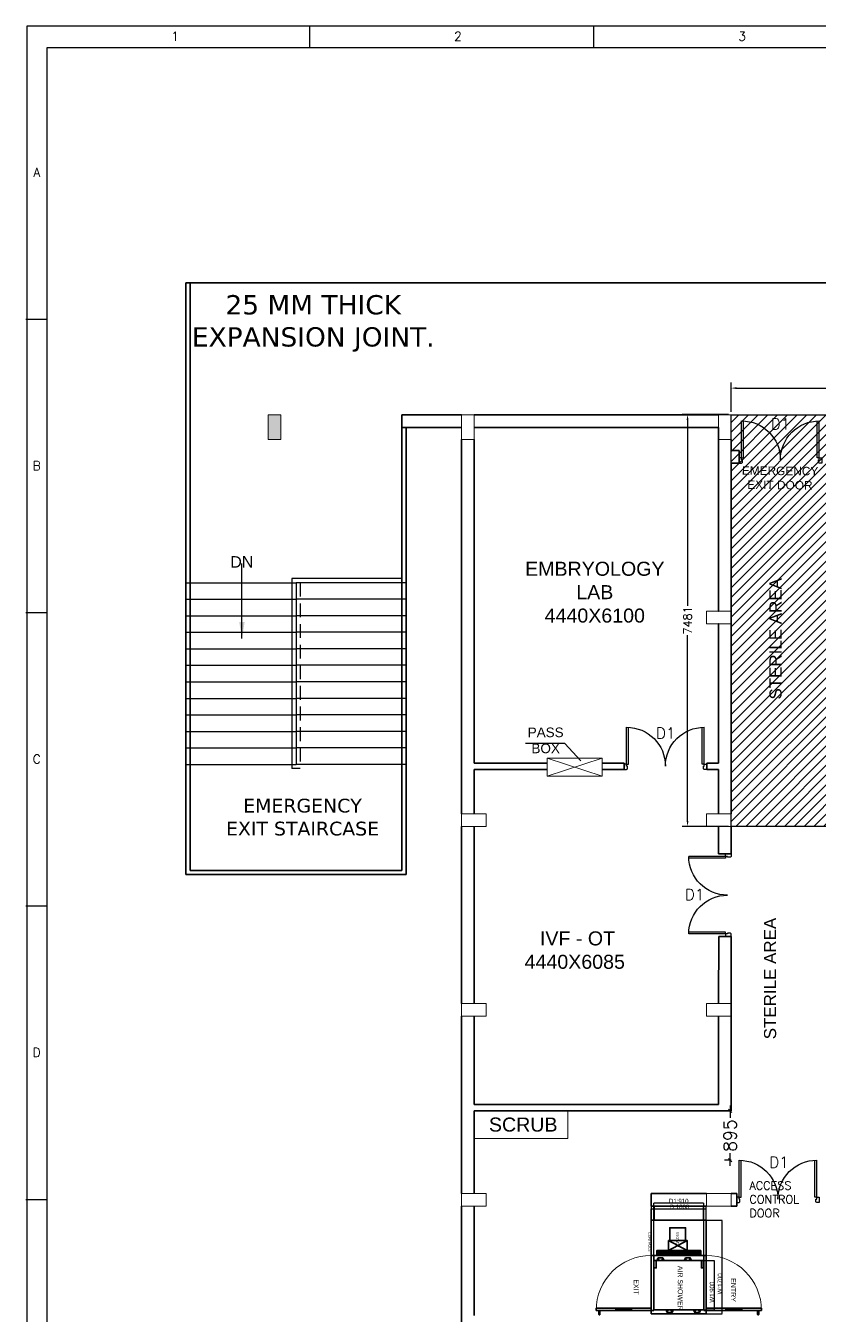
# Model space of a CAD drawing. Extents: x 2733443 to 3206532, y -1516114 to -1264405.
# Drawn here: x 2850657 to 2865074, y -1370105 to -1346682 of the extents above; entities that cross this region are included whole.
import ezdxf
from ezdxf.enums import TextEntityAlignment as Align

# ---------------------------------------------------------------- set-up
doc = ezdxf.new("R2010")
doc.units = 0
doc.header["$MEASUREMENT"] = 0
doc.linetypes.add('1', pattern=[0, 0, 0])
doc.linetypes.add('DASHED', pattern=[0.75, 0.5, -0.25])
doc.layers.get('0').update_dxf_attribs({"color": 250, "linetype": '1'})
for name, color, linetype, lineweight in [('AIR SHOWER', 7, 'Continuous', 35), ('Column', 162, 'Continuous', 13), ('WALL', 7, '1', 35), ('WIN', 151, 'Continuous', 9)]:
    doc.layers.add(name, color=color, linetype=linetype, lineweight=lineweight)
for name, color, linetype in [('DADO', 10, '1'), ('DOOR', 40, 'Continuous'), ('HS', 251, '1'), ('stairscas', 7, 'Continuous'), ('TEXT', 5, '1'), ('TITLE', 7, 'Continuous')]:
    doc.layers.add(name, color=color, linetype=linetype)
doc.styles.add('ARI', font='arial.ttf')
doc.styles.add('ARIAL', font='arial.ttf')
doc.styles.add('MSK', font='g13f12w.shx')
doc.styles.add('ROMANS', font='romans.shx')
doc.dimstyles.new('BIGDFD', dxfattribs={"dimtxt": 8, "dimasz": 4, "dimexe": 1, "dimexo": 2, "dimtad": 1, "dimlfac": 10, "dimtxsty": 'Standard', "dimcen": 2.5, "dimclrd": 5, "dimclre": 3, "dimclrt": 1, "dimadec": 0, "dimazin": 0, "dimtfac": 1, "dimtmove": 0, "dimatfit": 3, "dimfxl": 1, "dimarcsym": 0})
doc.dimstyles.new('BIGDFD$0', dxfattribs={"dimtxt": 8, "dimasz": 4, "dimexe": 1, "dimexo": 2, "dimtad": 1, "dimlfac": 10, "dimtxsty": 'Standard', "dimcen": 2.5, "dimclrd": 5, "dimclre": 3, "dimclrt": 1, "dimadec": 0, "dimazin": 0, "dimtfac": 1, "dimtmove": 0, "dimatfit": 3, "dimfxl": 1, "dimarcsym": 0})
doc.dimstyles.new('Measurements', dxfattribs={"dimscale": 0, "dimtxt": 150, "dimasz": 100, "dimexe": 100, "dimexo": 50, "dimgap": 25, "dimtad": 0, "dimdec": 0, "dimzin": 0, "dimdsep": 46, "dimtxsty": 'ROMANS', "dimcen": 10, "dimdle": 100, "dimclrd": 256, "dimclre": 256, "dimclrt": 5, "dimadec": 0, "dimazin": 0, "dimtfac": 1, "dimtdec": 0, "dimtofl": 0, "dimtmove": 1, "dimatfit": 3, "dimfxl": 1, "dimfrac": 2, "dimtolj": 1, "dimtzin": 0, "dimarcsym": 0})
doc.dimstyles.new('MM', dxfattribs={"dimscale": 0, "dimtxt": 230, "dimasz": 60, "dimexe": 100, "dimexo": 0.0625, "dimgap": 25, "dimtad": 0, "dimdec": 0, "dimzin": 0, "dimdsep": 46, "dimtxsty": 'ROMANS', "dimblk": 'OBLIQUE', "dimcen": 0.09, "dimdle": 100, "dimclrd": 5, "dimclre": 5, "dimclrt": 6, "dimadec": 0, "dimazin": 0, "dimtfac": 1, "dimtdec": 0, "dimtofl": 0, "dimtmove": 1, "dimatfit": 3, "dimfxl": 1, "dimfrac": 2, "dimtolj": 1, "dimtzin": 0, "dimarcsym": 0})
doc.dimstyles.new('TEXT', dxfattribs={"dimscale": 0, "dimtxt": 500, "dimasz": 100, "dimexe": 75, "dimexo": 100, "dimgap": 50, "dimtad": 0, "dimdec": 0, "dimzin": 0, "dimdsep": 46, "dimtxsty": 'ARIAL', "dimblk": 'OBLIQUE', "dimcen": 0.09, "dimdle": 100, "dimclrd": 256, "dimclre": 256, "dimclrt": 6, "dimadec": 0, "dimazin": 0, "dimtfac": 1, "dimtdec": 0, "dimtofl": 0, "dimtmove": 2, "dimatfit": 3, "dimfxl": 1, "dimfrac": 2, "dimtolj": 1, "dimtzin": 0, "dimarcsym": 0})

# ---------------------------------------------------------------- blocks, each defined once
blk = doc.blocks.new('_Oblique')
at = {"color": 0, "linetype": 'ByBlock', "lineweight": -2}
blk.add_line((-0.5, -0.5), (0.5, 0.5), dxfattribs=at)
blk = doc.blocks.new('A$C1BA14061')
at = {"layer": 'TITLE', "color": 7}
for p, q in [((0, 0), (203982, 0)), ((0, -140464), (0, 0)), ((16920, -1290), (16920, 0)), ((33925, -1290), (33925, 0))]:
    blk.add_line(p, q, dxfattribs=at)
at = {"layer": 'TITLE'}
for p, q in [((1204, -1290), (202692, -1290)), ((1204, -139174), (1204, -1290))]:
    blk.add_line(p, q, dxfattribs=at)
at = {"layer": 'TITLE', "color": 0}
for p, q in [((-86, -17558), (1204, -17558)), ((-86, -35116), (1204, -35116)), ((-86, -52674), (1204, -52674)), ((-86, -70232), (1204, -70232))]:
    blk.add_line(p, q, dxfattribs=at)
at = {"layer": 'TITLE', "color": 7, "style": 'ROMANS', "width": 1}
for s, p in [('1', (8852, -626)), ('2', (25785, -626)), ('3', (42791, -626))]:
    blk.add_text(s, height=535, dxfattribs=at).set_placement(p, align=Align.MIDDLE)
at = {"layer": 'TITLE', "color": 0, "style": 'ROMANS', "width": 1}
for s, p in [('A', (573, -8765)), ('B', (573, -26323)), ('C', (573, -43881)), ('D', (573, -61439))]:
    blk.add_text(s, height=535, dxfattribs=at).set_placement(p, align=Align.MIDDLE)
blk = doc.blocks.new('ddoor')
at = {"layer": 'DOOR', "lineweight": 25}
for p, q in [((50, 0), (-50, 0)), ((-50, 0), (-50, -45)), ((50, -45), (50, 0)), ((-50, -45), (-47, -45)), ((-35, -60), (-35, -57)), ((-35, -60), (15, -60)), ((15, -60), (15, -45)), ((15, -45), (50, -45)), ((50, -45), (720, -45)), ((50, -45), (50, -80)), ((50, -80), (720, -80)), ((-50, -1500), (-50, -1455)), ((-50, -1455), (-47, -1455)), ((50, -1500), (-50, -1500)), ((50, -1500), (-50, -1500)), ((-35, -1440), (-35, -1442)), ((-35, -1440), (15, -1440)), ((15, -1440), (15, -1455)), ((15, -1455), (50, -1455)), ((50, -1420), (720, -1420)), ((50, -1455), (50, -1420)), ((50, -1455), (720, -1455)), ((50, -1455), (50, -1500))]:
    blk.add_line(p, q, dxfattribs=at)
for centre, start, end in [((-35, -45), 180, 270), ((-35, -1455), 90, 180)]:
    blk.add_arc(centre, 12.5, start, end, dxfattribs=at)
at = {"layer": 'DOOR', "color": 146, "lineweight": 25, "true_color": 0x105689}
for centre, start, end in [((15, -45), 270, 0), ((15, -1455), 0, 90)]:
    blk.add_arc(centre, 705, start, end, dxfattribs=at)
blk = doc.blocks.new('*D76')
at = {"layer": 'AIR SHOWER', "color": 3, "lineweight": -2, "transparency": 16777216}
for p, q in [((2862979, -1369109), (2863168, -1369109)), ((2862979, -1370009), (2863168, -1370009))]:
    blk.add_line(p, q, dxfattribs=at)
at = {"layer": 'AIR SHOWER', "color": 5, "lineweight": -2, "transparency": 16777216}
blk.add_line((2863167, -1369113), (2863167, -1370005), dxfattribs=at)
at = {"layer": 'AIR SHOWER', "color": 5, "transparency": 16777216}
for points in [[(2863166, -1369113), (2863167, -1369113), (2863167, -1369109)], [(2863166, -1370005), (2863167, -1370005), (2863167, -1370009)]]:
    blk.add_solid(points, dxfattribs=at)
at = {"layer": 'Defpoints', "color": 0, "transparency": 16777216}
for p in [(2862977, -1369109), (2862977, -1370009), (2863167, -1370009)]:
    blk.add_point(p, dxfattribs=at)
at = {"layer": 'AIR SHOWER', "color": 1, "transparency": 16777216, "insert": (2863126, -1369686), "char_height": 80, "attachment_point": 5, "rotation": 90}
blk.add_mtext('W1:900', dxfattribs=at)
blk = doc.blocks.new('*D77')
at = {"layer": 'AIR SHOWER', "color": 3, "lineweight": -2, "transparency": 16777216}
for p, q in [((2863024, -1368381), (2863312, -1368381)), ((2863024, -1370081), (2863312, -1370081))]:
    blk.add_line(p, q, dxfattribs=at)
at = {"layer": 'AIR SHOWER', "color": 5, "lineweight": -2, "transparency": 16777216}
blk.add_line((2863311, -1370077), (2863311, -1368385), dxfattribs=at)
at = {"layer": 'AIR SHOWER', "color": 5, "transparency": 16777216}
for points in [[(2863310, -1368385), (2863312, -1368385), (2863311, -1368381)], [(2863310, -1370077), (2863312, -1370077), (2863311, -1370081)]]:
    blk.add_solid(points, dxfattribs=at)
at = {"layer": 'Defpoints', "color": 0, "transparency": 16777216}
for p in [(2863022, -1368381), (2863311, -1368381), (2863022, -1370081)]:
    blk.add_point(p, dxfattribs=at)
at = {"layer": 'AIR SHOWER', "color": 1, "transparency": 16777216, "insert": (2863270, -1369535), "char_height": 80, "attachment_point": 5, "rotation": 90}
blk.add_mtext('W:1700', dxfattribs=at)
blk = doc.blocks.new('nolllw new')
for p, q in [((-139, 14), (-138, 15)), ((-124, 16), (-137, 16)), ((-123, 15), (-107, -15)), ((-113, 14), (-3, 14)), ((8, 15), (-8, -15)), ((9, 16), (22, 16)), ((23, 14), (23, 16)), ((23, 14), (23, 15)), ((-100, -16), (-106, -16)), ((-15, -16), (-9, -16))]:
    blk.add_line(p, q)
at = {"color": 19}
for p, q in [((-124, 16), (-58, 16)), ((9, 16), (-58, 16)), ((-100, -34), (-15, -34))]:
    blk.add_line(p, q, dxfattribs=at)
at = {"color": 1}
for p, q in [((-75, 15), (-75, 11)), ((-41, 15), (-41, 11)), ((-100, -27), (-100, -34)), ((-15, -27), (-15, -34))]:
    blk.add_line(p, q, dxfattribs=at)
at = {"color": 3}
for p, q in [((-113, -5), (-113, -13)), ((-110, -16), (-110, -16)), ((-109, -17), (-101, -34)), ((-100, -34), (-100, -34)), ((-15, -34), (-15, -34)), ((-7, -17), (-14, -34)), ((-6, -16), (-5, -16)), ((-2, -5), (-2, -13))]:
    blk.add_line(p, q, dxfattribs=at)
for centre, radius, start, end in [((-137, 15), 1, 90, 159.381), ((-124, 15), 1, 27.8597, 90), ((9, 15), 1, 90, 152.1403), ((22, 15), 1, 20.619, 90), ((-106, -15), 1, 207.8597, 270), ((-100, -15), 1, 270, 343.3261), ((-61, -27), 40.2, 161.5212, 163.3261), ((-54, -27), 40.2, 16.6739, 18.4788), ((-15, -15), 1, 196.6739, 270), ((-9, -15), 1, 270, 332.1403)]:
    blk.add_arc(centre, radius, start, end)
at = {"color": 1}
for centre, radius, start, end in [((-61, -27), 39.2, 111.5891, 180), ((-74, 15), 0.396, 106.6984, 167.5275), ((-76, 11), 1, 291.5891, 0), ((-41, 15), 0.396, 12.4725, 73.3016), ((-40, 11), 1, 180, 248.4109), ((-54, -27), 39.2, 0, 68.4109)]:
    blk.add_arc(centre, radius, start, end, dxfattribs=at)
at = {"color": 3}
for centre, radius, start, end in [((-110, -13), 3, 180, 270), ((-110, -17), 1, 24.7129, 90), ((-100, -34), 0.5, 204.7129, 270), ((-15, -34), 0.5, 270, 335.2871), ((-6, -17), 1, 90, 155.2871), ((-5, -13), 3, 270, 0)]:
    blk.add_arc(centre, radius, start, end, dxfattribs=at)
blk = doc.blocks.new('*D78')
at = {"layer": 'AIR SHOWER', "color": 3, "lineweight": -2, "transparency": 16777216}
for p, q in [((2862022, -1368379), (2862022, -1368175)), ((2863022, -1368379), (2863022, -1368175))]:
    blk.add_line(p, q, dxfattribs=at)
at = {"layer": 'AIR SHOWER', "color": 5, "lineweight": -2, "transparency": 16777216}
blk.add_line((2862026, -1368176), (2863018, -1368176), dxfattribs=at)
at = {"layer": 'AIR SHOWER', "color": 5, "transparency": 16777216}
for points in [[(2862026, -1368176), (2862026, -1368177), (2862022, -1368176)], [(2863018, -1368176), (2863018, -1368177), (2863022, -1368176)]]:
    blk.add_solid(points, dxfattribs=at)
at = {"layer": 'Defpoints', "color": 0, "transparency": 16777216}
for p in [(2862022, -1368381), (2863022, -1368176), (2863022, -1368381)]:
    blk.add_point(p, dxfattribs=at)
at = {"layer": 'AIR SHOWER', "color": 1, "lineweight": 0, "transparency": 16777216, "insert": (2862536, -1368136), "char_height": 80, "width": 377.22, "attachment_point": 5}
blk.add_mtext('D:1000', dxfattribs=at)
blk = doc.blocks.new('*D79')
at = {"layer": 'AIR SHOWER', "color": 3, "lineweight": -2, "transparency": 16777216}
for p, q in [((2862067, -1369107), (2862067, -1368071)), ((2862977, -1369107), (2862977, -1368071))]:
    blk.add_line(p, q, dxfattribs=at)
at = {"layer": 'AIR SHOWER', "color": 5, "lineweight": -2, "transparency": 16777216}
blk.add_line((2862973, -1368072), (2862071, -1368072), dxfattribs=at)
at = {"layer": 'AIR SHOWER', "color": 5, "transparency": 16777216}
for points in [[(2862071, -1368071), (2862071, -1368072), (2862067, -1368072)], [(2862973, -1368071), (2862973, -1368072), (2862977, -1368072)]]:
    blk.add_solid(points, dxfattribs=at)
at = {"layer": 'Defpoints', "color": 0, "transparency": 16777216}
for p in [(2862067, -1368072), (2862067, -1369109), (2862977, -1369109)]:
    blk.add_point(p, dxfattribs=at)
at = {"layer": 'AIR SHOWER', "color": 1, "lineweight": 0, "transparency": 16777216, "insert": (2862522, -1368031), "char_height": 80, "attachment_point": 5}
blk.add_mtext('D1:910', dxfattribs=at)
blk = doc.blocks.new('*D80')
at = {"layer": 'Defpoints', "color": 0, "transparency": 16777216}
for p in [(2863474, -1366395), (2863454, -1367290), (2863474, -1367290)]:
    blk.add_point(p, dxfattribs=at)
at = {"layer": 'TEXT', "color": 5, "lineweight": -2, "transparency": 16777216}
for p, q in [((2863474, -1366395), (2863354, -1366395)), ((2863454, -1366295), (2863454, -1366522)), ((2863454, -1367390), (2863454, -1367163)), ((2863474, -1367290), (2863354, -1367290))]:
    blk.add_line(p, q, dxfattribs=at)
at = {"layer": 'TEXT', "color": 5, "lineweight": -2, "transparency": 16777216, "xscale": 60, "yscale": 60, "zscale": 60}
for p, rotation in [((2863454, -1366395), 90), ((2863454, -1367290), 270)]:
    blk.add_blockref('_Oblique', p, dxfattribs=dict(at, rotation=rotation))
at = {"layer": 'TEXT', "color": 6, "transparency": 16777216, "insert": (2863454, -1366842), "char_height": 230, "attachment_point": 5, "rotation": 90, "style": 'ROMANS'}
blk.add_mtext('\\A1;895', dxfattribs=at)
blk = doc.blocks.new('*D171')
at = {"layer": 'DADO', "lineweight": -2, "transparency": 16777216}
for p, q in [((2863474, -1353694), (2863474, -1353164)), ((2875649, -1353700), (2875649, -1353164)), ((2863574, -1353264), (2869212, -1353264)), ((2875549, -1353264), (2869912, -1353264))]:
    blk.add_line(p, q, dxfattribs=at)
at = {"layer": 'DADO', "transparency": 16777216}
for points in [[(2863574, -1353247), (2863574, -1353281), (2863474, -1353264)], [(2875549, -1353247), (2875549, -1353281), (2875649, -1353264)]]:
    blk.add_solid(points, dxfattribs=at)
at = {"layer": 'Defpoints', "color": 0, "transparency": 16777216}
for p in [(2875649, -1353264), (2863474, -1353744), (2875649, -1353750)]:
    blk.add_point(p, dxfattribs=at)
at = {"layer": 'DADO', "color": 5, "transparency": 16777216, "insert": (2869562, -1353264), "char_height": 150, "attachment_point": 5, "style": 'ROMANS'}
blk.add_mtext('\\A1;12175', dxfattribs=at)
blk = doc.blocks.new('*D174')
at = {"layer": 'DADO', "lineweight": -2, "transparency": 16777216}
for p, q in [((2863424, -1353744), (2862582, -1353744)), ((2862682, -1353844), (2862682, -1357217)), ((2862682, -1361125), (2862682, -1357752)), ((2863424, -1361225), (2862582, -1361225))]:
    blk.add_line(p, q, dxfattribs=at)
at = {"layer": 'DADO', "transparency": 16777216}
for points in [[(2862665, -1353844), (2862699, -1353844), (2862682, -1353744)], [(2862665, -1361125), (2862699, -1361125), (2862682, -1361225)]]:
    blk.add_solid(points, dxfattribs=at)
at = {"layer": 'Defpoints', "color": 0, "transparency": 16777216}
for p in [(2863474, -1353744), (2862682, -1361225), (2863474, -1361225)]:
    blk.add_point(p, dxfattribs=at)
at = {"layer": 'DADO', "color": 5, "transparency": 16777216, "insert": (2862682, -1357484), "char_height": 150, "attachment_point": 5, "rotation": 90, "style": 'ROMANS'}
blk.add_mtext('\\A1;7481', dxfattribs=at)

msp = doc.modelspace()

# ---------------------------------------------------------------- hatches: boundary and pattern name
at = {"layer": 'AIR SHOWER'}
h = msp.add_hatch(dxfattribs=at)
h.set_pattern_fill('ANSI37', color=256, scale=2.4, angle=450, style=0)
h.set_pattern_definition([(315, (2912726.288, -1003214.127), (5.38815367, 5.38815367), []), (45, (2912726.288, -1003214.127), (-5.38815367, 5.38815367), [])])
h.paths.add_polyline_path([(2862121.2726, -1369018.8201), (2862121.2726, -1368930.406), (2862918.1467, -1368930.406), (2862918.1467, -1369018.8201)])
h = msp.add_hatch(dxfattribs=at)
h.set_pattern_fill('ANSI37', color=256, scale=2.4, angle=450, style=0)
h.set_pattern_definition([(315, (2896886.356, -841334.607), (5.38815367, 5.38815367), []), (45, (2896886.356, -841334.607), (-5.38815367, 5.38815367), [])])
h.paths.add_polyline_path([(2862915.4061, -1368930.406), (2862915.4061, -1369018.8201), (2862843.1629, -1369018.8201), (2862843.1629, -1368930.406)])
at = {"layer": 'DADO', "transparency": 33554559}
h = msp.add_hatch(dxfattribs=at)
h.set_pattern_fill('ANSI31', scale=1000)
h.paths.add_polyline_path([(2884357.8086, -1353749.7761), (2893024.4852, -1353749.7761), (2893024.4852, -1359009.7761), (2884357.8086, -1359009.7761)])
h.paths.add_polyline_path([(2863474.4852, -1353749.7761), (2875649.4852, -1353749.7761), (2875649.4852, -1359009.7761), (2865504.4852, -1359009.7761), (2865504.4852, -1361224.7761), (2863474.4852, -1361224.7761)])
at = {"layer": 'HS', "lineweight": 0}
msp.add_hatch(color=251, dxfattribs=at).paths.add_polyline_path([(2855059.4011, -1353749.7761), (2855059.4011, -1354199.7761), (2855289.4011, -1354199.7761), (2855289.4011, -1353749.7761)])

# ---------------------------------------------------------------- linework, layer by layer
for p, q in [((2862022.4852, -1368124.7761), (2862022.4852, -1368381.1707)), ((2862072.4852, -1368124.7761), (2862072.4852, -1368381.1707)), ((2862972.4852, -1368381.1707), (2862972.4852, -1368124.7761)), ((2863022.4852, -1368381.1707), (2863022.4852, -1368124.7761)), ((2863022.4852, -1370081.1707), (2862922.4852, -1370081.1707))]:
    msp.add_line(p, q)
at = {"layer": 'AIR SHOWER'}
for p, q in [((2862022.4852, -1368381.1707), (2863022.4852, -1368381.1707)), ((2862022.4852, -1368381.1707), (2862022.4852, -1370081.1707)), ((2863022.4852, -1368381.1707), (2863022.4852, -1370081.1707)), ((2862677.6897, -1368930.406), (2862338.4432, -1368749.5806)), ((2862338.4432, -1368930.406), (2862677.6897, -1368749.5806)), ((2862067.4852, -1369018.8201), (2862022.4852, -1369018.8201)), ((2862022.4852, -1369018.8201), (2863022.4852, -1369018.8201)), ((2862067.4852, -1369018.8201), (2862067.4852, -1370021.1707)), ((2863022.4852, -1369018.8201), (2862977.4852, -1369018.8201)), ((2862977.4852, -1369018.8201), (2862977.4852, -1370021.1707)), ((2862977.4852, -1369108.8201), (2862067.4852, -1369108.8201)), ((2862977.4852, -1369108.8201), (2862977.4852, -1370021.1707)), ((2862022.4852, -1369976.1707), (2861020.1346, -1369976.1707)), ((2861020.1346, -1370021.1707), (2861020.1346, -1369976.1707)), ((2861020.1346, -1370021.1707), (2862022.4852, -1370021.1707)), ((2861070.6346, -1370091.6707), (2861070.6346, -1370021.1707)), ((2861089.6346, -1370091.6707), (2861089.6346, -1370021.1707)), ((2861366.8152, -1369976.1707), (2861366.8152, -1369982.1707)), ((2861676.8152, -1369982.1707), (2861366.8152, -1369982.1707)), ((2861366.8152, -1370015.1707), (2861676.8152, -1370015.1707)), ((2861366.8152, -1370015.1707), (2861366.8152, -1370021.1707)), ((2861381.8152, -1369982.1707), (2861381.8152, -1370015.1707)), ((2861661.8152, -1369982.1707), (2861661.8152, -1370015.1707)), ((2861676.8152, -1369976.1707), (2861676.8152, -1369982.1707)), ((2861676.8152, -1370015.1707), (2861676.8152, -1370021.1707)), ((2862022.4852, -1370021.1707), (2862067.4852, -1370021.1707)), ((2862977.4852, -1370008.8201), (2862067.4852, -1370008.8201)), ((2862977.4852, -1370008.8201), (2862067.4852, -1370008.8201)), ((2863022.4852, -1370021.1707), (2862977.4852, -1370021.1707)), ((2863022.4852, -1369976.1707), (2864024.8359, -1369976.1707)), ((2864024.8359, -1370021.1707), (2863022.4852, -1370021.1707)), ((2863368.1552, -1369976.1707), (2863368.1552, -1369982.1707)), ((2863368.1552, -1369982.1707), (2863678.1552, -1369982.1707)), ((2863678.1552, -1370015.1707), (2863368.1552, -1370015.1707)), ((2863368.1552, -1370015.1707), (2863368.1552, -1370021.1707)), ((2863383.1552, -1369982.1707), (2863383.1552, -1370015.1707)), ((2863663.1552, -1369982.1707), (2863663.1552, -1370015.1707)), ((2863678.1552, -1369976.1707), (2863678.1552, -1369982.1707)), ((2863678.1552, -1370015.1707), (2863678.1552, -1370021.1707)), ((2863955.3359, -1370091.6707), (2863955.3359, -1370021.1707)), ((2863974.3359, -1370091.6707), (2863974.3359, -1370021.1707)), ((2864024.8359, -1370021.1707), (2864024.8359, -1369976.1707)), ((2862022.4852, -1370081.1707), (2863022.4852, -1370081.1707)), ((2862022.4852, -1370081.1707), (2863022.4852, -1370081.1707))]:
    msp.add_line(p, q, dxfattribs=at)
for points in [[(2862645.0462, -1368749.5806), (2862645.0462, -1368517.2081), (2862358.6717, -1368517.2081), (2862358.6717, -1368749.5806)], [(2862677.6897, -1368930.406), (2862677.6897, -1368749.5806), (2862338.4432, -1368749.5806), (2862338.4432, -1368930.406)], [(2862921.1212, -1369018.8201), (2862921.1212, -1368930.406), (2862121.2726, -1368930.406), (2862121.2726, -1369018.8201)], [(2862067.4852, -1369245.4481), (2862067.4852, -1369108.8201), (2862111.9704, -1369108.8201), (2862111.9704, -1369245.4481)], [(2862071.4959, -1369127.6031), (2862071.4959, -1369233.5958), (2862067.4852, -1369233.5958), (2862067.4852, -1369127.6031)], [(2862977.4852, -1369245.4481), (2862977.4852, -1369108.8201), (2862933, -1369108.8201), (2862933, -1369245.4481)], [(2862973.4745, -1369127.6031), (2862973.4745, -1369233.5958), (2862977.4852, -1369233.5958), (2862977.4852, -1369127.6031)]]:
    msp.add_lwpolyline(points, close=True, dxfattribs=at)
at = {"layer": 'AIR SHOWER', "lineweight": 0}
for centre, start, end in [((2862022.4852, -1370021.1707), 90, 180), ((2863022.4852, -1370021.1707), 0, 90)]:
    msp.add_arc(centre, 1002.3506, start, end, dxfattribs=at)
at = {"layer": 'AIR SHOWER'}
for centre in [(2861080.1346, -1370091.6707), (2863964.8359, -1370091.6707)]:
    msp.add_arc(centre, 9.5, 180, 0, dxfattribs=at)
at = {"layer": 'Column'}
for points in [[(2855059.4011, -1353749.7761), (2855289.4011, -1353749.7761), (2855289.4011, -1354199.7761), (2855059.4011, -1354199.7761)], [(2858574.5693, -1354199.7761), (2858804.5693, -1354199.7761), (2858804.5693, -1353749.7761), (2858574.5693, -1353749.7761)], [(2863244.4852, -1354199.7761), (2863474.4852, -1354199.7761), (2863474.4852, -1353749.7761), (2863244.4852, -1353749.7761)], [(2863474.4852, -1357314.7761), (2863474.4852, -1357544.7761), (2863024.4852, -1357544.7761), (2863024.4852, -1357314.7761)], [(2859024.5693, -1360994.7761), (2859024.5693, -1361224.7761), (2858574.5693, -1361224.7761), (2858574.5693, -1360994.7761)], [(2863474.4852, -1360994.7761), (2863474.4852, -1361224.7761), (2863024.4852, -1361224.7761), (2863024.4852, -1360994.7761)], [(2858574.5693, -1364444.7761), (2858574.5693, -1364674.7761), (2859024.5693, -1364674.7761), (2859024.5693, -1364444.7761)], [(2863024.4852, -1364444.7761), (2863024.4852, -1364674.7761), (2863474.4852, -1364674.7761), (2863474.4852, -1364444.7761)], [(2859024.5693, -1367894.7761), (2859024.5693, -1368124.7761), (2858574.5693, -1368124.7761), (2858574.5693, -1367894.7761)], [(2863474.4852, -1367894.7761), (2863474.4852, -1368124.7761), (2863024.4852, -1368124.7761), (2863024.4852, -1367894.7761)]]:
    msp.add_lwpolyline(points, close=True, dxfattribs=at)
at = {"layer": 'DADO', "color": 240, "true_color": 0xed1f24}
msp.add_lwpolyline([(2863474.4852, -1353749.7761), (2875649.4852, -1353749.7761), (2875649.4852, -1359009.7761), (2865504.4852, -1359009.7761), (2865504.4852, -1361224.7761), (2863474.4852, -1361224.7761), (2863474.4852, -1353749.7761)], dxfattribs=at)
at = {"layer": 'stairscas', "color": 251, "linetype": 'Continuous'}
for p, q in [((2853566.9852, -1356799.7761), (2855566.9852, -1356799.7761)), ((2855491.9852, -1356724.7761), (2855491.9852, -1360174.7761)), ((2857491.9852, -1356724.7761), (2855491.9852, -1356724.7761)), ((2855566.9852, -1356799.7761), (2855566.9852, -1360099.7761)), ((2857491.9852, -1356799.7761), (2855566.9852, -1356799.7761)), ((2853566.9852, -1357099.7761), (2855566.9852, -1357099.7761)), ((2853566.9852, -1357399.7761), (2855566.9852, -1357399.7761)), ((2853566.9852, -1357699.7761), (2855566.9852, -1357699.7761)), ((2853566.9852, -1357999.7761), (2855566.9852, -1357999.7761)), ((2853566.9852, -1358299.7761), (2855566.9852, -1358299.7761)), ((2853566.9852, -1358599.7761), (2855566.9852, -1358599.7761)), ((2853566.9852, -1358899.7761), (2855566.9852, -1358899.7761)), ((2853566.9852, -1359199.7761), (2855566.9852, -1359199.7761)), ((2853566.9852, -1359499.7761), (2855566.9852, -1359499.7761)), ((2853566.9852, -1359799.7761), (2855566.9852, -1359799.7761)), ((2853566.9852, -1360099.7761), (2855566.9852, -1360099.7761))]:
    msp.add_line(p, q, dxfattribs=at)
at = {"layer": 'stairscas', "color": 251, "linetype": 'DASHED', "ltscale": 500}
for p, q in [((2855566.9852, -1356799.7761), (2855566.9852, -1360099.7761)), ((2855641.9852, -1356799.7761), (2855641.9852, -1360174.7761)), ((2855641.9852, -1360174.7761), (2855491.9852, -1360174.7761)), ((2855566.9852, -1360099.7761), (2855566.9852, -1360099.7761)), ((2855566.9852, -1360099.7761), (2855566.9852, -1360099.7761))]:
    msp.add_line(p, q, dxfattribs=at)
at = {"layer": 'stairscas', "color": 251, "ltscale": 500}
for p, q in [((2857566.9852, -1356799.7761), (2855566.9852, -1356799.7761)), ((2857566.9852, -1357099.7761), (2855566.9852, -1357099.7761)), ((2857566.9852, -1357399.7761), (2855566.9852, -1357399.7761)), ((2857566.9852, -1357699.7761), (2855566.9852, -1357699.7761)), ((2857566.9852, -1357999.7761), (2855566.9852, -1357999.7761)), ((2857566.9852, -1358299.7761), (2855566.9852, -1358299.7761)), ((2857566.9852, -1358599.7761), (2855566.9852, -1358599.7761)), ((2857566.9852, -1358899.7761), (2855566.9852, -1358899.7761)), ((2857566.9852, -1359199.7761), (2855566.9852, -1359199.7761)), ((2857566.9852, -1359499.7761), (2855566.9852, -1359499.7761)), ((2857566.9852, -1359799.7761), (2855566.9852, -1359799.7761)), ((2857566.9852, -1360099.7761), (2855566.9852, -1360099.7761))]:
    msp.add_line(p, q, dxfattribs=at)
at = {"layer": 'WALL', "color": 251, "linetype": 'Continuous'}
for p, q in [((2853566.9852, -1351349.7761), (2853566.9852, -1362099.7761)), ((2853641.9852, -1351349.7761), (2853641.9852, -1362024.7761)), ((2857491.9852, -1353979.7761), (2857491.9852, -1362024.7761, 0)), ((2857491.9852, -1353979.7761), (2857491.9852, -1362024.7761, 0)), ((2857566.9852, -1353979.7761), (2857566.9852, -1362099.7761, 0)), ((2857566.9852, -1353979.7761), (2857566.9852, -1362099.7761, 0)), ((2853641.9852, -1362024.7761), (2857491.9852, -1362024.7761)), ((2853566.9852, -1362099.7761), (2857566.9852, -1362099.7761))]:
    msp.add_line(p, q, dxfattribs=at)
at = {"layer": 'WALL', "color": 251}
for p, q in [((2899724.4011, -1351349.7761), (2853566.9852, -1351349.7761)), ((2853641.9852, -1353749.7761), (2853641.9852, -1353979.7761)), ((2857491.9852, -1353749.7761), (2857491.9852, -1353979.7761)), ((2858574.5693, -1353749.7761), (2857491.9852, -1353749.7761)), ((2857491.9852, -1353749.7761), (2857491.9852, -1353979.7761)), ((2858574.5693, -1353979.7761), (2857491.9852, -1353979.7761)), ((2863249.4852, -1357314.7761), (2863244.4852, -1357314.7761)), ((2863249.4852, -1357544.7761), (2863244.4852, -1357544.7761))]:
    msp.add_line(p, q, dxfattribs=at)
at = {"layer": 'WALL'}
for p, q in [((2863244.4852, -1353749.7761), (2858804.5693, -1353749.7761)), ((2863129.4852, -1353979.7761), (2858804.5693, -1353979.7761)), ((2863244.4852, -1353979.7761), (2863129.4852, -1353979.7761)), ((2863244.4852, -1355594.7761), (2863244.4852, -1353979.7761)), ((2858574.5693, -1354199.7761), (2858574.5693, -1360994.7761)), ((2858804.5693, -1354199.7761), (2858804.5693, -1355479.7761)), ((2863474.4852, -1354399.7761), (2863474.4852, -1354199.7761)), ((2863619.8733, -1354399.7761), (2863474.4852, -1354399.7761)), ((2863619.8733, -1354629.7761), (2863619.8733, -1354399.7761)), ((2863474.4852, -1360014.2523), (2863474.4852, -1354626.7928)), ((2863619.8733, -1354629.7761), (2863474.4852, -1354629.7761)), ((2858804.5693, -1355479.7761), (2858804.5693, -1360079.7761)), ((2863244.4852, -1357314.7761), (2863244.4852, -1355594.7761)), ((2863244.4852, -1359929.7761), (2863244.4852, -1357544.7761)), ((2863244.4852, -1360079.7761), (2863244.4852, -1359929.7761)), ((2863474.4852, -1360994.7761), (2863474.4852, -1359929.7761)), ((2858804.5693, -1360079.7761), (2860131.9856, -1360079.7761)), ((2858804.5693, -1360079.7761), (2860131.9856, -1360079.7761)), ((2858804.5693, -1360194.7761), (2860131.9856, -1360194.7761)), ((2858804.5693, -1360194.7761), (2858804.5693, -1360394.7761)), ((2858804.5693, -1360194.7761), (2860131.9856, -1360194.7761)), ((2861131.9856, -1360079.7761), (2861529.4852, -1360079.7761)), ((2861131.9856, -1360079.7761), (2861529.4852, -1360079.7761)), ((2861131.9856, -1360194.7761), (2861529.4852, -1360194.7761)), ((2861131.9856, -1360194.7761), (2861529.4852, -1360194.7761)), ((2861529.4852, -1360194.7761), (2861529.4852, -1360079.7761)), ((2862281.2605, -1360079.7761), (2862277.7099, -1360079.7761)), ((2863244.4852, -1360079.7761), (2863029.4852, -1360079.7761)), ((2863244.4852, -1360079.7761), (2863029.4852, -1360079.7761)), ((2863029.4852, -1360079.7761), (2863029.4852, -1360194.7761)), ((2863029.4852, -1360194.7761), (2863244.4852, -1360194.7761)), ((2863029.4852, -1360194.7761), (2863244.4852, -1360194.7761)), ((2863244.4852, -1360394.7761), (2863244.4852, -1360194.7761)), ((2858804.5693, -1360394.7761), (2858804.5693, -1360994.7761)), ((2863244.4852, -1360994.7761), (2863244.4852, -1360394.7761)), ((2858574.5693, -1361224.7761), (2858574.5693, -1364444.7761)), ((2858804.5693, -1361224.7761), (2858804.5693, -1364444.7761)), ((2863244.4852, -1361224.7761), (2863244.4852, -1361724.7761)), ((2863474.4852, -1361724.7761), (2863474.4852, -1361224.7761)), ((2863244.4852, -1361724.7761), (2863474.4852, -1361724.7761)), ((2863249.4852, -1363224.7761), (2863244.4852, -1364444.7761)), ((2863474.4852, -1363224.7761), (2863249.4852, -1363224.7761)), ((2863474.4852, -1363224.7761), (2863474.4852, -1366394.7761)), ((2858574.5693, -1364674.7761), (2858574.5693, -1367894.7761)), ((2858804.5693, -1364674.7761), (2858804.5693, -1366279.7761)), ((2863244.4852, -1364674.7761), (2863244.4852, -1366279.7761)), ((2858804.5693, -1366279.7761), (2863244.4852, -1366279.7761)), ((2858804.5693, -1366394.7761), (2861419.5693, -1366394.7761)), ((2858804.5693, -1366394.7761), (2858804.5693, -1366579.7761)), ((2861419.5693, -1366394.7761), (2863474.4852, -1366394.7761)), ((2858804.5693, -1366579.7761), (2858804.5693, -1367894.7761)), ((2863024.4852, -1367894.7761), (2862022.4852, -1367894.7761)), ((2862022.4852, -1367894.7761), (2862022.4852, -1368124.7761)), ((2863474.4852, -1367894.7761), (2863574.4852, -1367894.7761)), ((2863574.4852, -1367894.7761), (2863574.4852, -1368124.7761)), ((2858574.5693, -1368124.7761), (2858574.5693, -1371459.7761)), ((2858804.5693, -1368124.7761), (2858804.5693, -1370109.7761)), ((2862022.4852, -1368124.7761), (2863024.4852, -1368124.7761)), ((2863574.4852, -1368124.7761), (2863474.4852, -1368124.7761))]:
    msp.add_line(p, q, dxfattribs=at)
at = {"layer": 'WALL', "color": 18, "lineweight": 20, "true_color": 0x000000}
for p, q in [((2860504.5693, -1366894.7761), (2860504.5693, -1366394.7761)), ((2858804.5693, -1367194.7761), (2858804.5693, -1366579.7761)), ((2860504.5693, -1366894.7761), (2858804.5693, -1366894.7761))]:
    msp.add_line(p, q, dxfattribs=at)
at = {"layer": 'WIN', "color": 8, "linetype": 'Continuous'}
for p, q in [((2860131.9856, -1360313.3298), (2861131.9856, -1359983.3298)), ((2860131.9856, -1359983.3298), (2861131.9856, -1360313.3298)), ((2860131.9856, -1360313.3298), (2861131.9856, -1359983.3298)), ((2860131.9856, -1359983.3298), (2861131.9856, -1360313.3298))]:
    msp.add_line(p, q, dxfattribs=at)
at = {"layer": 'WIN', "linetype": 'Continuous'}
msp.add_lwpolyline([(2860131.9856, -1359983.3298), (2860131.9856, -1360313.3298), (2861131.9856, -1360313.3298), (2861131.9856, -1359983.3298)], close=True, dxfattribs=at)
msp.add_lwpolyline([(2860131.9856, -1359983.3298), (2860131.9856, -1360313.3298), (2861131.9856, -1360313.3298), (2861131.9856, -1359983.3298)], close=True, dxfattribs=at)

# ---------------------------------------------------------------- block references
at = {"layer": 'AIR SHOWER', "xscale": -1, "rotation": 180}
for p in [(2862246.3321, -1369094.8941), (2862746.3321, -1369094.8941)]:
    msp.add_blockref('nolllw new', p, dxfattribs=at)
at = {"layer": 'AIR SHOWER', "xscale": -1}
for p in [(2862298.6383, -1370024.2094), (2862798.6383, -1370024.2094)]:
    msp.add_blockref('nolllw new', p, dxfattribs=at)
at = {"layer": 'TITLE', "xscale": 0.3035552556082519, "yscale": 0.3035553943041123, "zscale": 0.3035553665695551}
msp.add_blockref('A$C1BA14061', (2850682.8944, -1346681.9547), dxfattribs=at)
at = {"layer": 'WALL', "xscale": -1, "rotation": 270}
for p in [(2865119.8733, -1354579.7761), (2863029.4852, -1360144.7761), (2865074.4852, -1368009.7761)]:
    msp.add_blockref('ddoor', p, dxfattribs=at)
at = {"layer": 'WALL', "xscale": -1}
msp.add_blockref('ddoor', (2863424.4852, -1361724.7761), dxfattribs=at)

# ---------------------------------------------------------------- texts
at = {"style": 'ROMANS'}
for p in [(2864195.2922, -1354015.3305), (2862109.6461, -1359631.2659), (2862634.9031, -1362564.5201), (2864166.8569, -1367425.8219)]:
    msp.add_text('D1', height=200, dxfattribs=at).set_placement(p)
at = {"layer": 'AIR SHOWER'}
for s, height, p in [('CONTROLS', 45.7466, (2861968.89, -1368596.7602)), ('BLOWER', 45.7466, (2862478.414, -1368599.2002)), ('AIR SHOWER', 91.4932, (2862504.6382, -1369208.6565)), ('EXIT', 91.4932, (2861704.1514, -1369453.1757)), ('ENTRY', 91.4932, (2863468.5621, -1369434.0927))]:
    msp.add_text(s, height=height, rotation=270, dxfattribs=at).set_placement(p)
at = {"layer": 'stairscas', "color": 251, "linetype": 'Continuous', "style": 'ARI'}
msp.add_text('DN', height=208.08, dxfattribs=at).set_placement((2854582.3442, -1356524.7177), align=Align.CENTER)
at = {"layer": 'TEXT', "lineweight": 5, "insert": (2855880.5879, -1352604.1758), "char_height": 350, "width": 5877.751546, "attachment_point": 8, "style": 'MSK'}
msp.add_mtext('{\\fVerdana|b0|i0|c0|p34;25 MM THICK EXPANSION JOINT.}', dxfattribs=at)
at = {"layer": 'TEXT'}
for s, insert, char_height, width, attachment_point, style in [('EMBRYOLOGY\\PLAB\\P4440X6100', (2860996.3859, -1356972.3655), 255, 4308.959529, 5, 'ARIAL'), ('{\\fVerdana|b0|i0|c0|p34;EMERGENCY\\PEXIT STAIRCASE}', (2855685.9367, -1361395.0704), 250, 3566.071851, 8, 'MSK'), (' IVF - OT\\P4440X6085', (2860632.6763, -1363474.391), 255, 2454.157572, 5, 'ARIAL'), ('SCRUB', (2859695.9404, -1366643.9363), 255, 1342.043575, 5, 'ARIAL')]:
    msp.add_mtext(s, dxfattribs=dict(at, insert=insert, char_height=char_height, width=width, attachment_point=attachment_point, style=style))
at = {"layer": 'TEXT', "linetype": 'Continuous', "insert": (2860103.8445, -1359664.5236, -101230.7692), "char_height": 175, "width": 1149.249659, "attachment_point": 5, "style": 'ARIAL'}
msp.add_mtext('PASS BOX', dxfattribs=at)
msp.add_mtext('PASS BOX', dxfattribs=at)
at = {"layer": 'TEXT', "insert": (2863804.5043, -1367675.7673), "char_height": 150, "attachment_point": 1, "style": 'ROMANS'}
msp.add_mtext_dynamic_manual_height_columns('ACCESS CONTROL DOOR', width=1212.859684, gutter_width=1000, heights=[0], dxfattribs=at)
at = {"layer": 'WALL', "color": 7, "linetype": 'Continuous', "attachment_point": 5, "style": 'ARIAL'}
for s, insert, char_height, width, rotation in [(' EMERGENCY\\P EXIT DOOR', (2864332.2379, -1354896.3687), 154.28952, 1944.7887, 359.43793), ('\\pxt17; STERILE AREA', (2864282.5029, -1357860.6862), 220.4136, 2733.297639, 90), ('\\pxt17; STERILE AREA', (2864183.075, -1364031.9504), 220.4136, 2733.297639, 90)]:
    msp.add_mtext(s, dxfattribs=dict(at, insert=insert, char_height=char_height, width=width, rotation=rotation))

# ---------------------------------------------------------------- dimensions: what is measured, and where the dimension line sits
at = {"layer": 'AIR SHOWER', "color": 8, "lineweight": 0}
dim = msp.add_linear_dim(base=(2863022.4852, -1368176.322), p1=(2862022.4852, -1368381.1707), p2=(2863022.4852, -1368381.1707), text='D:1000', dimstyle='BIGDFD$0', override={"dimtxt": 80}, dxfattribs=at)
dim.commit()
dim.dimension.update_dxf_attribs({"geometry": '*D78', "text_midpoint": (2862535.7128, -1368176.322), "dimtype": 160})
at = {"layer": 'AIR SHOWER', "lineweight": 0}
dim = msp.add_linear_dim(base=(2862067.4852, -1368071.672), p1=(2862977.4852, -1369108.8201), p2=(2862067.4852, -1369108.8201), text='D1:910', dimstyle='BIGDFD$0', override={"dimtxt": 80}, dxfattribs=at)
dim.commit()
dim.dimension.update_dxf_attribs({"geometry": '*D79', "text_midpoint": (2862522.4852, -1368071.672), "dimtype": 160})
at = {"layer": 'AIR SHOWER'}
for base, p1, p2, text, picture, middle in [((2863310.8451, -1368381.1707), (2863022.4852, -1370081.1707), (2863022.4852, -1368381.1707), 'W:1700', '*D77', (2863310.8451, -1369534.5786)), ((2863166.6146, -1370008.8201), (2862977.4852, -1369108.8201), (2862977.4852, -1370008.8201), 'W1:900', '*D76', (2863166.6146, -1369685.5282))]:
    dim = msp.add_linear_dim(base=base, p1=p1, p2=p2, angle=90, text=text, dimstyle='BIGDFD', override={"dimtxt": 80}, dxfattribs=at)
    dim.commit()
    dim.dimension.update_dxf_attribs({"geometry": picture, "text_midpoint": middle, "dimtype": 160})
at = {"layer": 'DADO', "color": 240, "true_color": 0xed1f24}
dim = msp.add_linear_dim(base=(2875649.4852, -1353263.9269), p1=(2863474.4852, -1353744.1368), p2=(2875649.4852, -1353749.7761), dimstyle='Measurements', override={"dimscale": 1}, dxfattribs=at)
dim.commit()
dim.dimension.update_dxf_attribs({"geometry": '*D171', "text_midpoint": (2869561.9852, -1353263.9269)})
dim = msp.add_linear_dim(base=(2862681.8627, -1361224.7761), p1=(2863474.4852, -1353744.1368), p2=(2863474.4852, -1361224.7761), angle=90, dimstyle='Measurements', override={"dimscale": 1}, dxfattribs=at)
dim.commit()
dim.dimension.update_dxf_attribs({"geometry": '*D174', "text_midpoint": (2862681.8627, -1357484.4565)})
at = {"layer": 'TEXT'}
dim = msp.add_linear_dim(base=(2863453.8864, -1367289.7761), p1=(2863474.4852, -1366394.7761), p2=(2863474.4852, -1367289.7761), angle=90, dimstyle='MM', override={"dimscale": 1}, dxfattribs=at)
dim.commit()
dim.dimension.update_dxf_attribs({"geometry": '*D80', "text_midpoint": (2863453.8864, -1366842.2761)})

# ---------------------------------------------------------------- leaders
at = {"layer": 'stairscas', "color": 251, "linetype": 'Continuous'}
msp.add_leader([(2854585, -1357813.0908), (2854585, -1356447.5835)], dimstyle='MM', override={"dimscale": 1, "dimasz": 300, "dimclrd": 256}, dxfattribs=at)
at = {"layer": 'WIN', "color": 8, "linetype": 'Continuous'}
msp.add_leader([(2860740.8463, -1360033.2461, -101230.7692), (2860452.3146, -1359721.7671, -101230.7692), (2859734.5474, -1359721.7671, -101230.7692)], dimstyle='TEXT', override={"dimscale": 1, "dimtxt": 200, "dimasz": 50, "dimfxl": 0.18}, dxfattribs=at)
msp.add_leader([(2860740.8463, -1360033.2461, -101230.7692), (2860452.3146, -1359721.7671, -101230.7692), (2859734.5474, -1359721.7671, -101230.7692)], dimstyle='TEXT', override={"dimscale": 1, "dimtxt": 200, "dimasz": 50, "dimfxl": 0.18}, dxfattribs=at)

doc.saveas('drawing.dxf')
